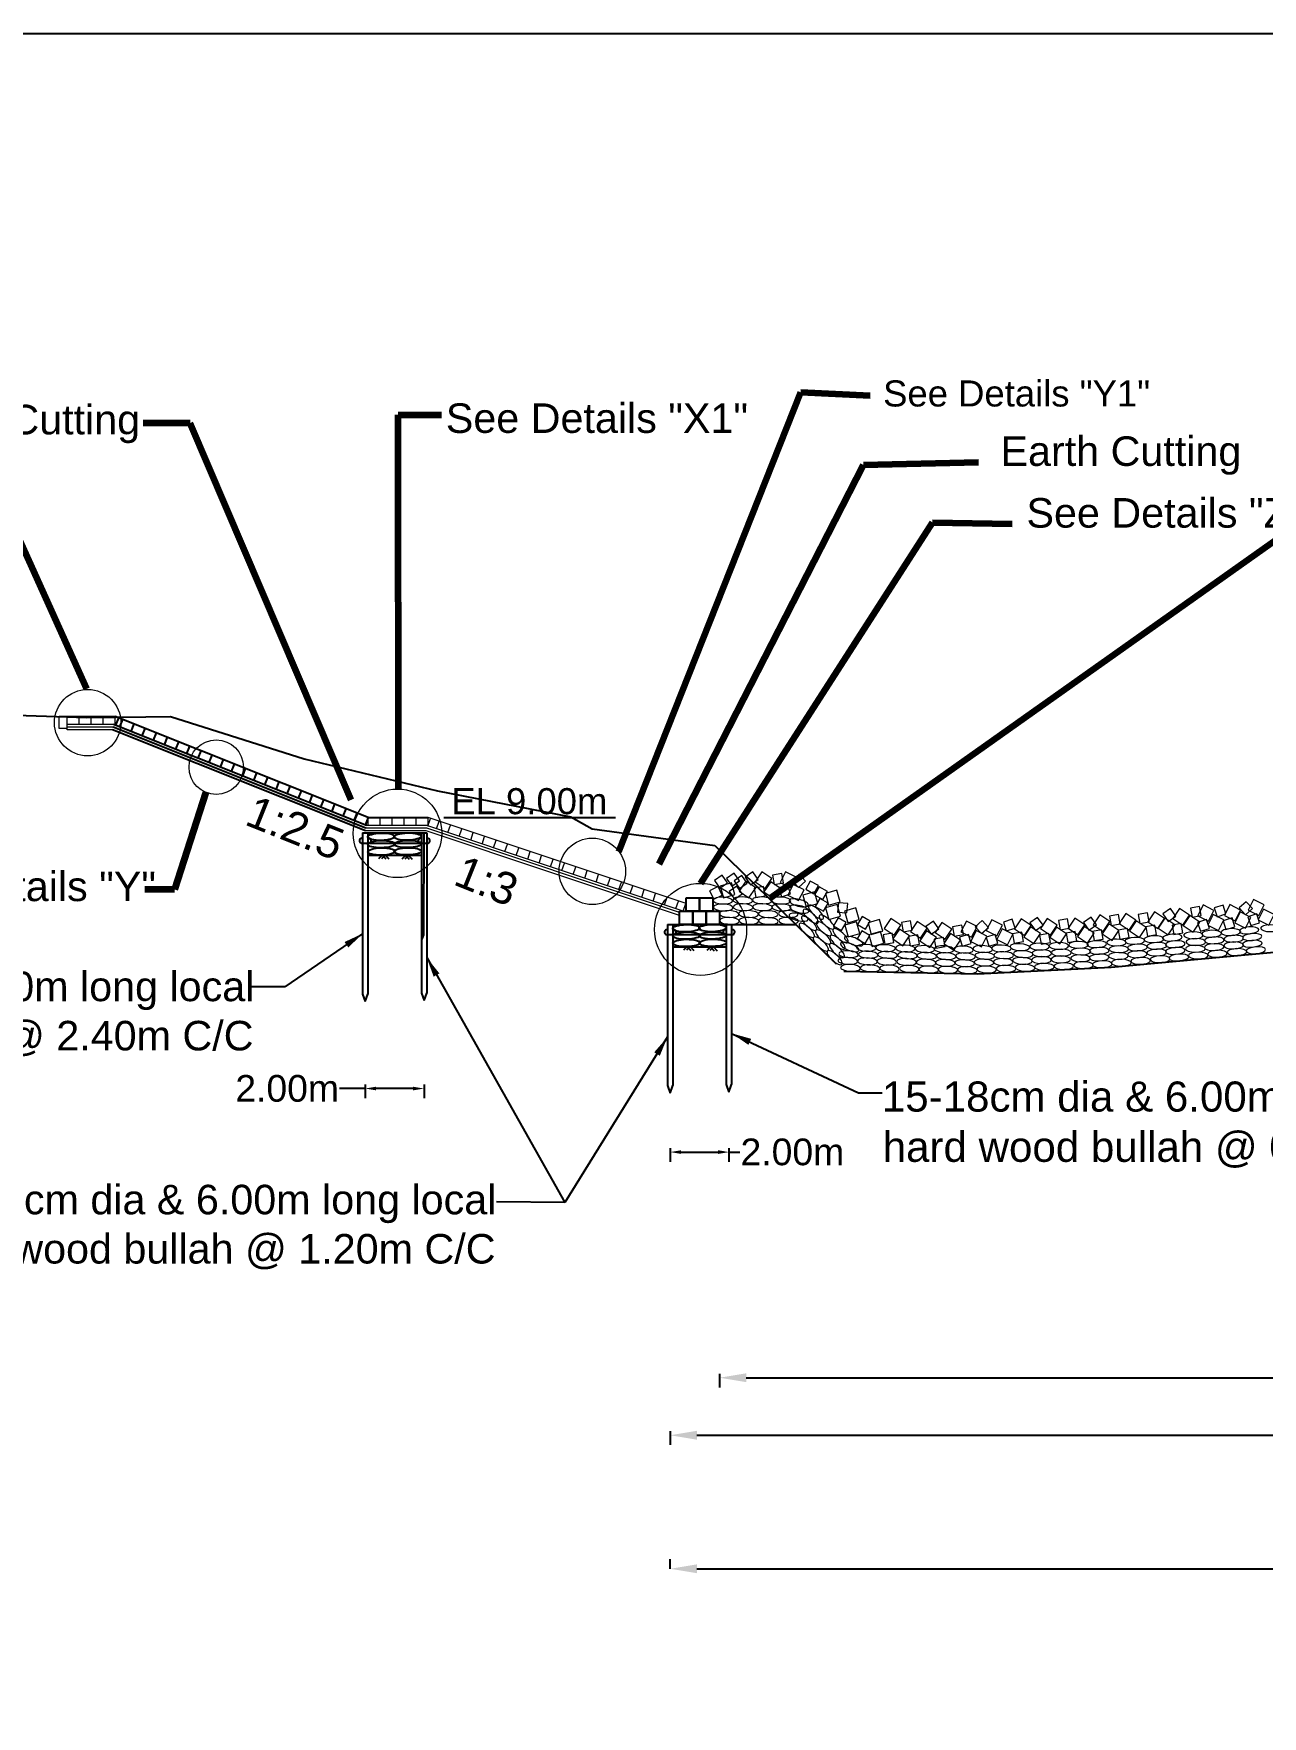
# Model space of a CAD drawing. Header units: inches. Extents: x -8940 to 26362, y -28010 to 990.
# Drawn here: x 4285.5 to 4331.5, y -16169.8 to -16106.7 of the extents above; entities that cross this region are included whole.
import ezdxf

# ---------------------------------------------------------------- set-up
doc = ezdxf.new("R2010")
doc.units = ezdxf.units.IN
doc.header["$MEASUREMENT"] = 0
doc.header["$PDMODE"] = 3
doc.linetypes.add('HIDDEN', pattern=[9.525, 6.35, -3.175])
doc.layers.add('GL', color=3, linetype='HIDDEN')
doc.layers.add('LINE', color=7, linetype='Continuous')
doc.layers.add('Layer1', color=7, linetype='Continuous', lineweight=13)
doc.styles.add('dim', font='isocp.shx')
doc.styles.get("Standard").update_dxf_attribs({"font": 'arial.ttf'})
doc.dimstyles.get("Standard").update_dxf_attribs({"dimtxt": 0.18, "dimasz": 0.18, "dimexe": 0.18, "dimexo": 0.0625, "dimgap": 0.09, "dimtad": 0, "dimtih": 1, "dimtoh": 1, "dimdec": 4, "dimzin": 0, "dimdsep": 46, "dimtxsty": 'Standard', "dimcen": 0.09, "dimadec": 0, "dimazin": 0, "dimtfac": 1, "dimtdec": 4, "dimtofl": 0, "dimtmove": 0, "dimatfit": 3, "dimfxl": 1, "dimtolj": 1, "dimtzin": 0, "dimarcsym": 0})
doc.dimstyles.new('STANDARD$0', dxfattribs={"dimscale": 0, "dimtxt": 8, "dimasz": 8, "dimexe": 4, "dimexo": 0, "dimgap": 2, "dimtad": 1, "dimdec": 0, "dimzin": 0, "dimdsep": 46, "dimtxsty": 'dim', "dimblk": 'DOTSMALL', "dimcen": 1, "dimclrd": 6, "dimclre": 6, "dimclrt": 256, "dimadec": 0, "dimazin": 0, "dimtfac": 1, "dimtdec": 0, "dimtix": 1, "dimtofl": 0, "dimtmove": 1, "dimatfit": 3, "dimldrblk": 'DOTSMALL', "dimfxl": 6, "dimtolj": 1, "dimtzin": 0, "dimarcsym": 0})

# ---------------------------------------------------------------- blocks, each defined once
blk = doc.blocks.new('*D32')
at = {"color": 0, "lineweight": -2, "ltscale": 0.5, "transparency": 16777216}
for p, q in [((4297.911, -16146.242), (4296.954, -16146.242)), ((4297.911, -16146.092), (4297.911, -16146.606)), ((4299.707, -16146.242), (4298.319, -16146.242)), ((4300.114, -16146.092), (4300.114, -16146.606))]:
    blk.add_line(p, q, dxfattribs=at)
at = {"color": 0, "linetype": 'Continuous', "ltscale": 0.5, "transparency": 16777216}
for points in [[(4298.319, -16146.174), (4298.319, -16146.31), (4297.911, -16146.242)], [(4299.707, -16146.174), (4299.707, -16146.31), (4300.114, -16146.242)]]:
    blk.add_solid(points, dxfattribs=at)
at = {"layer": 'Defpoints', "color": 0, "linetype": 'Continuous', "ltscale": 0.5, "transparency": 16777216}
for p in [(4297.911, -16144.501), (4300.114, -16144.53), (4300.114, -16146.242)]:
    blk.add_point(p, dxfattribs=at)
at = {"color": 0, "linetype": 'Continuous', "lineweight": -3, "ltscale": 0.5, "transparency": 16777216, "insert": (4294.988, -16146.242), "char_height": 1, "attachment_point": 5}
blk.add_mtext('\\A1;2.00m', dxfattribs=at)
blk = doc.blocks.new('*D33')
at = {"color": 0, "lineweight": -2, "ltscale": 0.5, "transparency": 16777216}
for p, q in [((4309.332, -16148.472), (4309.332, -16148.986)), ((4309.74, -16148.622), (4311.128, -16148.622)), ((4311.535, -16148.472), (4311.535, -16148.986)), ((4311.535, -16148.622), (4311.943, -16148.622))]:
    blk.add_line(p, q, dxfattribs=at)
at = {"color": 0, "linetype": 'Continuous', "ltscale": 0.5, "transparency": 16777216}
for points in [[(4309.74, -16148.554), (4309.74, -16148.69), (4309.332, -16148.622)], [(4311.128, -16148.554), (4311.128, -16148.69), (4311.535, -16148.622)]]:
    blk.add_solid(points, dxfattribs=at)
at = {"layer": 'Defpoints', "color": 0, "linetype": 'Continuous', "ltscale": 0.5, "transparency": 16777216}
for p in [(4309.332, -16147.927), (4311.535, -16147.955), (4311.535, -16148.622)]:
    blk.add_point(p, dxfattribs=at)
at = {"color": 0, "linetype": 'Continuous', "lineweight": -3, "ltscale": 0.5, "transparency": 16777216, "insert": (4313.909, -16148.622), "char_height": 1, "attachment_point": 5}
blk.add_mtext('\\A1;2.00m', dxfattribs=at)
blk = doc.blocks.new('*D29')
at = {"color": 0, "lineweight": -2, "ltscale": 0.5, "transparency": 16777216}
for p, q in [((4311.184, -16156.923), (4311.184, -16157.437)), ((4374.184, -16156.923), (4374.184, -16157.437)), ((4312.184, -16157.073), (4340.675, -16157.073)), ((4373.184, -16157.073), (4344.694, -16157.073))]:
    blk.add_line(p, q, dxfattribs=at)
at = {"color": 0, "linetype": 'Continuous', "ltscale": 0.5, "transparency": 16777216}
for points in [[(4312.184, -16156.906), (4312.184, -16157.24), (4311.184, -16157.073)], [(4373.184, -16156.906), (4373.184, -16157.24), (4374.184, -16157.073)]]:
    blk.add_solid(points, dxfattribs=at)
at = {"layer": 'Defpoints', "color": 0, "linetype": 'Continuous', "ltscale": 0.5, "transparency": 16777216}
for p in [(4311.184, -16156.474), (4374.184, -16156.474), (4374.184, -16157.073)]:
    blk.add_point(p, dxfattribs=at)
at = {"color": 0, "linetype": 'Continuous', "lineweight": -3, "ltscale": 0.5, "transparency": 16777216, "insert": (4342.684, -16157.073), "char_height": 0.85, "attachment_point": 5}
blk.add_mtext('\\A1;63.00m', dxfattribs=at)
blk = doc.blocks.new('*D30')
at = {"color": 0, "lineweight": -2, "ltscale": 0.5, "transparency": 16777216}
for p, q in [((4309.334, -16164.229), (4309.334, -16163.865)), ((4310.334, -16164.229), (4340.712, -16164.229)), ((4373.184, -16164.229), (4344.732, -16164.229)), ((4374.184, -16164.079), (4374.184, -16164.593))]:
    blk.add_line(p, q, dxfattribs=at)
at = {"color": 0, "linetype": 'Continuous', "ltscale": 0.5, "transparency": 16777216}
for points in [[(4310.334, -16164.062), (4310.334, -16164.395), (4309.334, -16164.229)], [(4373.184, -16164.062), (4373.184, -16164.395), (4374.184, -16164.229)]]:
    blk.add_solid(points, dxfattribs=at)
at = {"layer": 'Defpoints', "color": 0, "linetype": 'Continuous', "ltscale": 0.5, "transparency": 16777216}
for p in [(4374.184, -16163.543), (4309.334, -16164.313), (4374.184, -16164.229)]:
    blk.add_point(p, dxfattribs=at)
at = {"color": 0, "linetype": 'Continuous', "lineweight": -3, "ltscale": 0.5, "transparency": 16777216, "insert": (4342.722, -16164.229), "char_height": 0.85, "attachment_point": 5}
blk.add_mtext('\\A1;64.85m', dxfattribs=at)
blk = doc.blocks.new('*D31')
at = {"color": 0, "lineweight": -2, "ltscale": 0.5, "transparency": 16777216}
for p, q in [((4374.184, -16159.228), (4374.184, -16158.864)), ((4309.334, -16159.078), (4309.334, -16159.592)), ((4310.334, -16159.228), (4340.248, -16159.228)), ((4373.184, -16159.228), (4345.401, -16159.228))]:
    blk.add_line(p, q, dxfattribs=at)
at = {"color": 0, "linetype": 'Continuous', "ltscale": 0.5, "transparency": 16777216}
for points in [[(4310.334, -16159.061), (4310.334, -16159.395), (4309.334, -16159.228)], [(4373.184, -16159.061), (4373.184, -16159.395), (4374.184, -16159.228)]]:
    blk.add_solid(points, dxfattribs=at)
at = {"layer": 'Defpoints', "color": 0, "linetype": 'Continuous', "ltscale": 0.5, "transparency": 16777216}
for p in [(4309.334, -16157.814), (4309.334, -16159.228), (4374.184, -16159.228)]:
    blk.add_point(p, dxfattribs=at)
at = {"color": 0, "linetype": 'Continuous', "lineweight": -3, "ltscale": 0.5, "transparency": 16777216, "insert": (4342.825, -16159.228), "char_height": 0.85, "attachment_point": 5}
blk.add_mtext('\\A1;Zone-A11', dxfattribs=at)

msp = doc.modelspace()

# ---------------------------------------------------------------- linework, layer by layer
at = {"color": 0, "linetype": 'Continuous', "lineweight": -3, "ltscale": 0.5}
for p, q in [((4286.445535, -16132.306704), (4288.545535, -16132.306704)), ((4287.769214, -16132.306704), (4288.545535, -16132.306704)), ((4298.016785, -16136.095204), (4288.545535, -16132.306704)), ((4288.666652, -16132.354573), (4288.555235, -16132.633116)), ((4288.824865, -16132.418437), (4288.713448, -16132.69698)), ((4297.917136, -16136.593861), (4288.445886, -16132.805361)), ((4297.939752, -16136.495204), (4288.468502, -16132.706704)), ((4297.95901, -16136.395204), (4288.48776, -16132.606704)), ((4289.24268, -16132.585562), (4289.131263, -16132.864105)), ((4289.660494, -16132.752688), (4289.549077, -16133.031231)), ((4290.078309, -16132.919814), (4289.966892, -16133.198357)), ((4290.496123, -16133.08694), (4290.384706, -16133.365483)), ((4290.913938, -16133.254066), (4290.802521, -16133.532609)), ((4291.331752, -16133.421191), (4291.220335, -16133.699734)), ((4291.749567, -16133.588317), (4291.63815, -16133.86686)), ((4292.167382, -16133.755443), (4292.055964, -16134.033986)), ((4292.585196, -16133.922569), (4292.473779, -16134.201112)), ((4293.003011, -16134.089695), (4292.891593, -16134.368238)), ((4293.420825, -16134.25682), (4293.309408, -16134.535363)), ((4293.83864, -16134.423946), (4293.727222, -16134.702489)), ((4294.256454, -16134.591072), (4294.145037, -16134.869615)), ((4294.674269, -16134.758198), (4294.562851, -16135.036741)), ((4295.092083, -16134.925324), (4294.980666, -16135.203867)), ((4295.509898, -16135.09245), (4295.39848, -16135.370993)), ((4295.927712, -16135.259575), (4295.816295, -16135.538118)), ((4296.345527, -16135.426701), (4296.234109, -16135.705244)), ((4296.763341, -16135.593827), (4296.651924, -16135.87237)), ((4297.181156, -16135.760953), (4297.069738, -16136.039496)), ((4297.59897, -16135.928079), (4297.487553, -16136.206622)), ((4298.016785, -16136.095204), (4297.905367, -16136.373747)), ((4298.016785, -16136.095204), (4300.266785, -16136.095204)), ((4300.851741, -16136.095204), (4307.281811, -16136.095204)), ((4297.813386, -16136.669453), (4298.013386, -16136.669453)), ((4297.813386, -16136.669453), (4297.813386, -16142.704708)), ((4298.013386, -16136.669453), (4298.013386, -16142.704708)), ((4298.013386, -16136.669453), (4298.34919, -16136.669453)), ((4298.34919, -16136.669453), (4300.213386, -16136.669453)), ((4300.013386, -16136.669453), (4300.013386, -16142.669453)), ((4300.102139, -16136.669453), (4300.098095, -16140.486312)), ((4300.213386, -16136.669453), (4300.213386, -16142.669453)), ((4297.855599, -16137.052093), (4300.277582, -16137.048315)), ((4298.544685, -16137.501445), (4298.421384, -16137.623843)), ((4298.421384, -16137.623843), (4298.544685, -16137.501445)), ((4298.656618, -16137.501445), (4298.533317, -16137.623843)), ((4298.533317, -16137.623843), (4298.656618, -16137.501445)), ((4298.544685, -16137.501445), (4298.683566, -16137.640843)), ((4298.656618, -16137.501445), (4298.795499, -16137.640843)), ((4298.013386, -16137.503989), (4300.013386, -16137.503989)), ((4299.423784, -16137.514842), (4299.300483, -16137.63724)), ((4299.300483, -16137.63724), (4299.423784, -16137.514842)), ((4299.535717, -16137.514842), (4299.412416, -16137.63724)), ((4299.412416, -16137.63724), (4299.535717, -16137.514842)), ((4299.423784, -16137.514842), (4299.562664, -16137.65424)), ((4299.535717, -16137.514842), (4299.674598, -16137.65424)), ((4310.434424, -16139.095204), (4310.434424, -16139.595204)), ((4310.184424, -16139.595204), (4310.184424, -16140.095204)), ((4310.684424, -16139.595204), (4310.684424, -16140.095204)), ((4300.098095, -16140.486312), (4300.013386, -16140.669453)), ((4309.234424, -16140.095204), (4309.434424, -16140.095204)), ((4309.234424, -16140.095204), (4309.234424, -16146.130459)), ((4309.234424, -16140.095204), (4314.034424, -16140.095204)), ((4309.276636, -16140.477845), (4311.69862, -16140.474066)), ((4309.434424, -16140.095204), (4309.434424, -16146.130459)), ((4309.434424, -16140.095204), (4309.770228, -16140.095204)), ((4309.770228, -16140.095204), (4311.634424, -16140.095204)), ((4310.317474, -16140.095204), (4309.817474, -16140.095204)), ((4310.817474, -16140.095204), (4310.317474, -16140.095204)), ((4311.474292, -16140.095204), (4310.817474, -16140.095204)), ((4311.434424, -16140.095204), (4311.434424, -16146.095204)), ((4311.634424, -16140.095204), (4311.634424, -16146.095204)), ((4309.434424, -16140.92974), (4311.434424, -16140.92974)), ((4309.965723, -16140.927196), (4309.842422, -16141.049594)), ((4309.842422, -16141.049594), (4309.965723, -16140.927196)), ((4310.077656, -16140.927196), (4309.954355, -16141.049594)), ((4309.954355, -16141.049594), (4310.077656, -16140.927196)), ((4309.965723, -16140.927196), (4310.104604, -16141.066594)), ((4310.077656, -16140.927196), (4310.216537, -16141.066594)), ((4310.844821, -16140.940593), (4310.72152, -16141.062992)), ((4310.72152, -16141.062992), (4310.844821, -16140.940593)), ((4310.956755, -16140.940593), (4310.833454, -16141.062992)), ((4310.833454, -16141.062992), (4310.956755, -16140.940593)), ((4310.844821, -16140.940593), (4310.983702, -16141.079991)), ((4310.956755, -16140.940593), (4311.095635, -16141.079991)), ((4297.813386, -16142.704708), (4297.913386, -16142.986017)), ((4297.913386, -16142.986017), (4298.013386, -16142.704708)), ((4300.013386, -16142.669453), (4300.113386, -16142.950763)), ((4300.113386, -16142.950763), (4300.213386, -16142.669453)), ((4309.234424, -16146.130459), (4309.334424, -16146.411769)), ((4309.334424, -16146.411769), (4309.434424, -16146.130459)), ((4311.434424, -16146.095204), (4311.534424, -16146.376514)), ((4311.534424, -16146.376514), (4311.634424, -16146.095204))]:
    msp.add_line(p, q, dxfattribs=at)
at = {"color": 0, "linetype": 'Continuous', "lineweight": 20, "ltscale": 0.5}
for p, q in [((4300.262244, -16136.409373), (4300.356948, -16136.125259)), ((4309.934424, -16139.317751), (4300.266785, -16136.095204)), ((4300.58139, -16136.515755), (4300.676095, -16136.231641)), ((4309.684424, -16139.757934), (4300.192206, -16136.593861)), ((4309.684424, -16139.650231), (4300.219345, -16136.495204)), ((4309.819738, -16139.595204), (4300.219738, -16136.395204)), ((4301.008298, -16136.658058), (4301.103003, -16136.373944)), ((4301.435205, -16136.80036), (4301.52991, -16136.516246)), ((4301.862113, -16136.942662), (4301.956818, -16136.658549)), ((4302.28902, -16137.084965), (4302.383725, -16136.800851)), ((4302.715928, -16137.227267), (4302.810632, -16136.943154)), ((4303.142835, -16137.36957), (4303.23754, -16137.085456)), ((4303.569743, -16137.511872), (4303.664447, -16137.227759)), ((4303.99665, -16137.654175), (4304.091355, -16137.370061)), ((4304.423558, -16137.796477), (4304.518262, -16137.512364)), ((4304.850465, -16137.93878), (4304.94517, -16137.654666)), ((4305.277373, -16138.081082), (4305.372077, -16137.796969)), ((4305.70428, -16138.223385), (4305.798985, -16137.939271)), ((4306.131188, -16138.365687), (4306.225892, -16138.081574)), ((4306.558095, -16138.50799), (4306.6528, -16138.223876)), ((4306.985003, -16138.650292), (4307.079707, -16138.366179)), ((4307.41191, -16138.792595), (4307.506615, -16138.508481)), ((4307.838818, -16138.934897), (4307.933522, -16138.650784)), ((4308.265725, -16139.0772), (4308.36043, -16138.793086)), ((4308.692633, -16139.219502), (4308.787337, -16138.935389)), ((4309.11954, -16139.361805), (4309.214245, -16139.077691)), ((4309.546448, -16139.504107), (4309.641152, -16139.219994)), ((4309.820425, -16139.595433), (4309.91513, -16139.311319))]:
    msp.add_line(p, q, dxfattribs=at)
at = {"color": 0, "linetype": 'Continuous', "lineweight": -3, "ltscale": 0.5}
for points in [[(4309.934424, -16139.095204), (4310.434424, -16139.095204), (4310.434424, -16139.595204), (4309.934424, -16139.595204)], [(4310.434424, -16139.095204), (4310.934424, -16139.095204), (4310.934424, -16139.595204), (4310.434424, -16139.595204)], [(4309.684424, -16139.595204), (4310.184424, -16139.595204), (4310.184424, -16140.095204), (4309.684424, -16140.095204)], [(4310.184424, -16139.595204), (4310.684424, -16139.595204), (4310.684424, -16140.095204), (4310.184424, -16140.095204)], [(4310.684424, -16139.595204), (4311.184424, -16139.595204), (4311.184424, -16140.095204), (4310.684424, -16140.095204)]]:
    msp.add_lwpolyline(points, close=True, dxfattribs=at)
at = {"color": 7, "lineweight": 20, "ltscale": 0.18}
for centre, radius in [((4287.517175, -16132.537227), 1.244459), ((4287.517313, -16132.537227), 1.244459), ((4299.121117, -16136.684485), 1.657485), ((4306.417325, -16138.107635), 1.244459)]:
    msp.add_circle(centre, radius, dxfattribs=at)
at = {"color": 7, "lineweight": 13, "ltscale": 0.18}
msp.add_circle((4310.47032, -16140.284374), 1.7265, dxfattribs=at)
at = {"color": 0, "linetype": 'Continuous', "lineweight": -3, "ltscale": 0.5}
for centre, start, end in [((4297.789063, -16136.959154), 74.82841692, 283.69207692), ((4298.039621, -16136.959154), 253.60409939, 105.17158308), ((4299.989063, -16136.959154), 74.82841692, 283.69207692), ((4300.237709, -16136.959154), 253.60409939, 105.17158308), ((4309.2101, -16140.384905), 74.82841692, 283.69207692), ((4309.460658, -16140.384905), 253.60409939, 105.17158308), ((4311.4101, -16140.384905), 74.82841692, 283.69207692), ((4311.658747, -16140.384905), 253.60409939, 105.17158308)]:
    msp.add_arc(centre, 0.09294, start, end, dxfattribs=at)
for centre in [(4298.511928, -16136.812088), (4299.498076, -16136.806741), (4298.519363, -16137.088789), (4298.520157, -16137.364105), (4299.50551, -16137.083442), (4299.506304, -16137.358758), (4309.932966, -16140.237839), (4309.940401, -16140.51454), (4309.941195, -16140.789856), (4310.919114, -16140.232492), (4310.926548, -16140.509193), (4310.927342, -16140.784509)]:
    msp.add_ellipse(centre, major_axis=(0.506914, 0.0108), ratio=0.268841611)
at = {"layer": 'GL'}
msp.add_lwpolyline([(4283.696414, -16132.226504), (4287.467614, -16132.349804), (4289.696514, -16132.325204), (4290.619214, -16132.306704), (4295.618814, -16133.892404), (4300.617514, -16135.093704), (4305.617114, -16136.065204), (4306.409114, -16136.517904), (4311.009714, -16137.138204), (4315.829814, -16141.850404), (4320.836614, -16141.940404), (4325.842614, -16141.699304), (4330.849414, -16141.238304), (4335.380414, -16140.821104)], dxfattribs=at)
at = {"layer": 'Layer1', "color": 7, "lineweight": 20}
for p, q in [((4286.445535, -16132.763129), (4286.445535, -16132.306704)), ((4286.745535, -16132.612217), (4286.745535, -16132.306704)), ((4286.745535, -16132.763129), (4286.745535, -16132.306704)), ((4286.745535, -16132.805361), (4286.745535, -16132.306704)), ((4287.195535, -16132.610529), (4287.195535, -16132.306704)), ((4287.645535, -16132.608392), (4287.645535, -16132.306704)), ((4287.645535, -16132.606704), (4287.645535, -16132.306704)), ((4287.645535, -16132.606704), (4287.645535, -16132.306704)), ((4288.095535, -16132.606704), (4288.095535, -16132.306704)), ((4288.545535, -16132.606704), (4288.545535, -16132.306704)), ((4286.745535, -16132.763129), (4286.445535, -16132.763129)), ((4288.545535, -16132.606704), (4286.745535, -16132.606704)), ((4288.468502, -16132.706704), (4286.745535, -16132.706704)), ((4288.468502, -16132.706704), (4286.745535, -16132.706704)), ((4288.445886, -16132.805361), (4286.745535, -16132.805361)), ((4288.545535, -16132.606704), (4287.195535, -16132.606704)), ((4298.016785, -16136.399029), (4298.016785, -16136.095204)), ((4298.466785, -16136.395204), (4298.466785, -16136.095204)), ((4298.916785, -16136.399029), (4298.916785, -16136.095204)), ((4299.366785, -16136.396892), (4299.366785, -16136.095204)), ((4299.366785, -16136.395204), (4299.366785, -16136.095204)), ((4299.366785, -16136.395204), (4299.366785, -16136.095204)), ((4299.816785, -16136.395204), (4299.816785, -16136.095204)), ((4300.266785, -16136.395204), (4300.266785, -16136.095204)), ((4300.192206, -16136.593861), (4297.917136, -16136.593861)), ((4300.162868, -16136.495204), (4297.939752, -16136.495204)), ((4300.219345, -16136.495204), (4297.939752, -16136.495204)), ((4300.266785, -16136.395204), (4297.95901, -16136.395204)), ((4300.266785, -16136.395204), (4298.916785, -16136.395204))]:
    msp.add_line(p, q, dxfattribs=at)
at = {"layer": 'LINE', "color": 7, "lineweight": -2, "ltscale": 0.5}
msp.add_lwpolyline([(4257.146574, -16232.469185), (4257.146574, -16106.733125), (4434.955144, -16106.733125), (4434.955144, -16232.469185), (4257.146574, -16232.469185)], close=True, dxfattribs=at)
at = {"layer": 'LINE', "color": 0, "linetype": 'ByBlock', "lineweight": 18, "ltscale": 0.5}
for points in [[(4312.627884, -16138.412595), (4312.427242, -16138.125815), (4312.140462, -16138.326457), (4312.341105, -16138.613237), (4312.627884, -16138.412595)], [(4312.76477, -16138.122599), (4312.514084, -16138.496305), (4312.887791, -16138.746992), (4313.138477, -16138.373285), (4312.76477, -16138.122599)], [(4313.655106, -16138.12093), (4313.450075, -16138.521507), (4313.850652, -16138.726539), (4314.055684, -16138.325962), (4313.655106, -16138.12093)], [(4311.277898, -16138.994262), (4311.124476, -16138.679681), (4310.809894, -16138.833103), (4310.963317, -16139.147685), (4311.277898, -16138.994262)], [(4311.48387, -16138.542133), (4311.283228, -16138.255353), (4310.996448, -16138.455996), (4311.19709, -16138.742776), (4311.48387, -16138.542133)], [(4311.634222, -16138.53889), (4311.201393, -16138.662012), (4311.324514, -16139.094841), (4311.757343, -16138.97172), (4311.634222, -16138.53889)], [(4311.927852, -16138.467639), (4311.72721, -16138.180859), (4311.44043, -16138.381502), (4311.641073, -16138.668281), (4311.927852, -16138.467639)], [(4312.034214, -16138.945759), (4311.833572, -16138.65898), (4311.546792, -16138.859622), (4311.747434, -16139.146402), (4312.034214, -16138.945759)], [(4312.219524, -16138.548606), (4312.018882, -16138.261827), (4311.732102, -16138.462469), (4311.932744, -16138.749249), (4312.219524, -16138.548606)], [(4312.161113, -16138.479285), (4311.910427, -16138.852991), (4312.284133, -16139.103677), (4312.53482, -16138.729971), (4312.161113, -16138.479285)], [(4312.885674, -16139.025659), (4312.823615, -16138.681205), (4312.479161, -16138.743264), (4312.54122, -16139.087718), (4312.885674, -16139.025659)], [(4313.096134, -16138.497742), (4312.845448, -16138.871448), (4313.219155, -16139.122134), (4313.469841, -16138.748428), (4313.096134, -16138.497742)], [(4313.573138, -16138.537643), (4313.511079, -16138.193189), (4313.166625, -16138.255248), (4313.228684, -16138.599702), (4313.573138, -16138.537643)], [(4313.838, -16138.954086), (4313.735891, -16138.619312), (4313.401116, -16138.721421), (4313.503225, -16139.056195), (4313.838, -16138.954086)], [(4313.944089, -16138.598891), (4313.739057, -16138.999468), (4314.139634, -16139.2045), (4314.344666, -16138.803922), (4313.944089, -16138.598891)], [(4314.399788, -16138.477808), (4314.166834, -16138.216595), (4313.905621, -16138.449549), (4314.138575, -16138.710762), (4314.399788, -16138.477808)], [(4314.717858, -16138.945801), (4314.884399, -16138.637963), (4314.576561, -16138.471423), (4314.41002, -16138.779261), (4314.717858, -16138.945801)], [(4315.044714, -16139.160421), (4315.219999, -16138.857477), (4314.917055, -16138.682192), (4314.74177, -16138.985136), (4315.044714, -16139.160421)], [(4314.73884, -16138.875992), (4314.30601, -16138.999113), (4314.429132, -16139.431942), (4314.861961, -16139.308821), (4314.73884, -16138.875992)], [(4315.069175, -16139.60084), (4315.24446, -16139.297895), (4314.941516, -16139.12261), (4314.766231, -16139.425554), (4315.069175, -16139.60084)], [(4315.577608, -16138.813509), (4315.144779, -16138.936631), (4315.2679, -16139.36946), (4315.700729, -16139.246339), (4315.577608, -16138.813509)], [(4315.584209, -16139.35236), (4315.151379, -16139.475481), (4315.274501, -16139.90831), (4315.70733, -16139.785189), (4315.584209, -16139.35236)], [(4315.951465, -16139.662561), (4315.983728, -16139.314051), (4315.635218, -16139.281788), (4315.602955, -16139.630298), (4315.951465, -16139.662561)], [(4329.294171, -16139.367768), (4329.091293, -16139.769439), (4329.492965, -16139.972318), (4329.695843, -16139.570646), (4329.294171, -16139.367768)], [(4330.146754, -16139.702276), (4330.04285, -16139.368055), (4329.708629, -16139.471959), (4329.812533, -16139.80618), (4330.146754, -16139.702276)], [(4330.294476, -16139.35538), (4330.091598, -16139.757052), (4330.493269, -16139.95993), (4330.696148, -16139.558259), (4330.294476, -16139.35538)], [(4331.137314, -16139.50448), (4330.902961, -16139.24452), (4330.643002, -16139.478873), (4330.877354, -16139.738832), (4331.137314, -16139.50448)], [(4331.177322, -16139.156155), (4330.974444, -16139.557827), (4331.376115, -16139.760706), (4331.578994, -16139.359034), (4331.177322, -16139.156155)], [(4315.750623, -16140.321836), (4315.925908, -16140.018892), (4315.622964, -16139.843607), (4315.447679, -16140.146551), (4315.750623, -16140.321836)], [(4316.29107, -16139.475116), (4315.858241, -16139.598237), (4315.981362, -16140.031067), (4316.414191, -16139.907945), (4316.29107, -16139.475116)], [(4316.312034, -16140.00043), (4315.879204, -16140.123551), (4316.002326, -16140.55638), (4316.435155, -16140.433259), (4316.312034, -16140.00043)], [(4316.645488, -16140.279067), (4316.820773, -16139.976123), (4316.517829, -16139.800838), (4316.342544, -16140.103782), (4316.645488, -16140.279067)], [(4317.175436, -16139.916505), (4316.742607, -16140.039627), (4316.865728, -16140.472456), (4317.298557, -16140.349335), (4317.175436, -16139.916505)], [(4317.591929, -16139.870278), (4317.341243, -16140.243984), (4317.71495, -16140.49467), (4317.965636, -16140.120964), (4317.591929, -16139.870278)], [(4318.396961, -16140.30699), (4318.334902, -16139.962535), (4317.990448, -16140.024595), (4318.052507, -16140.369049), (4318.396961, -16140.30699)], [(4318.586179, -16139.980868), (4318.335493, -16140.354574), (4318.7092, -16140.60526), (4318.959886, -16140.231554), (4318.586179, -16139.980868)], [(4319.397357, -16140.264327), (4319.196715, -16139.977547), (4318.909935, -16140.178189), (4319.110577, -16140.464969), (4319.397357, -16140.264327)], [(4319.50848, -16140.023204), (4319.257794, -16140.396911), (4319.6315, -16140.647597), (4319.882186, -16140.27389), (4319.50848, -16140.023204)], [(4320.424579, -16139.972662), (4320.219547, -16140.37324), (4320.620125, -16140.578271), (4320.825156, -16140.177694), (4320.424579, -16139.972662)], [(4321.250975, -16140.207726), (4321.018021, -16139.946513), (4320.756808, -16140.179467), (4320.989762, -16140.44068), (4321.250975, -16140.207726)], [(4321.374863, -16139.921999), (4321.169831, -16140.322576), (4321.570408, -16140.527608), (4321.77544, -16140.127031), (4321.374863, -16139.921999)], [(4322.247995, -16140.239254), (4322.145886, -16139.90448), (4321.811112, -16140.006589), (4321.91322, -16140.341363), (4322.247995, -16140.239254)], [(4322.480928, -16139.884748), (4322.230242, -16140.258454), (4322.603949, -16140.50914), (4322.854635, -16140.135434), (4322.480928, -16139.884748)], [(4323.295191, -16140.119092), (4323.094548, -16139.832312), (4322.807769, -16140.032955), (4323.008411, -16140.319734), (4323.295191, -16140.119092)], [(4323.451798, -16139.871632), (4323.201112, -16140.245339), (4323.574818, -16140.496025), (4323.825504, -16140.122318), (4323.451798, -16139.871632)], [(4324.280749, -16140.235813), (4324.21869, -16139.891359), (4323.874236, -16139.953418), (4323.936295, -16140.297872), (4324.280749, -16140.235813)], [(4324.482684, -16139.858887), (4324.231998, -16140.232593), (4324.605704, -16140.483279), (4324.85639, -16140.109573), (4324.482684, -16139.858887)], [(4325.302739, -16140.107777), (4325.102097, -16139.820997), (4324.815317, -16140.021639), (4325.015959, -16140.308419), (4325.302739, -16140.107777)], [(4325.428875, -16139.738564), (4325.178189, -16140.112271), (4325.551895, -16140.362957), (4325.802581, -16139.98925), (4325.428875, -16139.738564)], [(4326.188701, -16140.072988), (4326.126641, -16139.728534), (4325.782187, -16139.790593), (4325.844246, -16140.135047), (4326.188701, -16140.072988)], [(4326.394943, -16139.686082), (4326.144256, -16140.059789), (4326.517963, -16140.310475), (4326.768649, -16139.936769), (4326.394943, -16139.686082)], [(4326.788055, -16139.961006), (4326.537369, -16140.334712), (4326.911076, -16140.585398), (4327.161762, -16140.211692), (4326.788055, -16139.961006)], [(4327.265059, -16140.000907), (4327.203, -16139.656453), (4326.858546, -16139.718512), (4326.920605, -16140.062966), (4327.265059, -16140.000907)], [(4327.466994, -16139.623981), (4327.216308, -16139.997687), (4327.590014, -16140.248373), (4327.8407, -16139.874667), (4327.466994, -16139.623981)], [(4327.855959, -16139.86552), (4327.605273, -16140.239226), (4327.97898, -16140.489912), (4328.229666, -16140.116206), (4327.855959, -16139.86552)], [(4328.26782, -16139.78786), (4328.067178, -16139.50108), (4327.780398, -16139.701722), (4327.98104, -16139.988502), (4328.26782, -16139.78786)], [(4328.413185, -16139.503658), (4328.162499, -16139.877365), (4328.536205, -16140.128051), (4328.786891, -16139.754344), (4328.413185, -16139.503658)], [(4328.797602, -16139.76328), (4328.546916, -16140.136987), (4328.920622, -16140.387673), (4329.171308, -16140.013966), (4328.797602, -16139.76328)], [(4329.222403, -16139.764041), (4329.160344, -16139.419587), (4328.815889, -16139.481646), (4328.877949, -16139.8261), (4329.222403, -16139.764041)], [(4329.525098, -16140.249135), (4329.421193, -16139.914914), (4329.086972, -16140.018818), (4329.190876, -16140.353039), (4329.525098, -16140.249135)], [(4329.668462, -16139.721276), (4329.465583, -16140.122947), (4329.867255, -16140.325826), (4330.070133, -16139.924154), (4329.668462, -16139.721276)], [(4330.481838, -16140.187542), (4330.377934, -16139.853321), (4330.043713, -16139.957225), (4330.147617, -16140.291446), (4330.481838, -16140.187542)], [(4330.682271, -16139.628006), (4330.479392, -16140.029678), (4330.881064, -16140.232557), (4331.083942, -16139.830885), (4330.682271, -16139.628006)], [(4331.408248, -16140.037523), (4331.304344, -16139.703301), (4330.970123, -16139.807205), (4331.074027, -16140.141427), (4331.408248, -16140.037523)], [(4331.551257, -16139.521582), (4331.348379, -16139.923253), (4331.75005, -16140.126132), (4331.952929, -16139.72446), (4331.551257, -16139.521582)], [(4316.632487, -16140.808613), (4316.807772, -16140.505669), (4316.504828, -16140.330384), (4316.329543, -16140.633328), (4316.632487, -16140.808613)], [(4317.209301, -16140.360503), (4316.776472, -16140.483624), (4316.899594, -16140.916453), (4317.332423, -16140.793332), (4317.209301, -16140.360503)], [(4317.712833, -16140.773338), (4317.650774, -16140.428884), (4317.30632, -16140.490943), (4317.368379, -16140.835397), (4317.712833, -16140.773338)], [(4317.919957, -16140.267088), (4317.669271, -16140.640795), (4318.042978, -16140.891481), (4318.293664, -16140.517774), (4317.919957, -16140.267088)], [(4318.669894, -16140.829744), (4318.607835, -16140.485289), (4318.26338, -16140.547349), (4318.32544, -16140.891803), (4318.669894, -16140.829744)], [(4318.930586, -16140.331017), (4318.6799, -16140.704724), (4319.053606, -16140.95541), (4319.304292, -16140.581703), (4318.930586, -16140.331017)], [(4319.629384, -16140.926265), (4319.567325, -16140.58181), (4319.222871, -16140.64387), (4319.28493, -16140.988324), (4319.629384, -16140.926265)], [(4319.834691, -16140.431799), (4319.584005, -16140.805506), (4319.957711, -16141.056192), (4320.208397, -16140.682485), (4319.834691, -16140.431799)], [(4320.311695, -16140.471701), (4320.249636, -16140.127246), (4319.905181, -16140.189306), (4319.967241, -16140.53376), (4320.311695, -16140.471701)], [(4320.607472, -16140.805818), (4320.505363, -16140.471044), (4320.170589, -16140.573153), (4320.272698, -16140.907927), (4320.607472, -16140.805818)], [(4320.795276, -16140.328808), (4320.590244, -16140.729386), (4320.990821, -16140.934417), (4321.195853, -16140.53384), (4320.795276, -16140.328808)], [(4321.601055, -16140.804593), (4321.498946, -16140.469819), (4321.164172, -16140.571928), (4321.266281, -16140.906702), (4321.601055, -16140.804593)], [(4321.769607, -16140.255686), (4321.564576, -16140.656263), (4321.965153, -16140.861295), (4322.170184, -16140.460718), (4321.769607, -16140.255686)], [(4322.564643, -16140.733623), (4322.502583, -16140.389169), (4322.158129, -16140.451228), (4322.220188, -16140.795682), (4322.564643, -16140.733623)], [(4322.828419, -16140.185782), (4322.577733, -16140.559489), (4322.95144, -16140.810175), (4323.202126, -16140.436468), (4322.828419, -16140.185782)], [(4323.572702, -16140.774692), (4323.510643, -16140.430238), (4323.166189, -16140.492297), (4323.228248, -16140.836752), (4323.572702, -16140.774692)], [(4323.803745, -16140.195912), (4323.553059, -16140.569618), (4323.926766, -16140.820304), (4324.177452, -16140.446598), (4323.803745, -16140.195912)], [(4324.566398, -16140.707762), (4324.504339, -16140.363308), (4324.159885, -16140.425367), (4324.221944, -16140.769821), (4324.566398, -16140.707762)], [(4324.835968, -16140.174467), (4324.585282, -16140.548173), (4324.958988, -16140.798859), (4325.209674, -16140.425153), (4324.835968, -16140.174467)], [(4325.549779, -16140.641624), (4325.48772, -16140.29717), (4325.143265, -16140.359229), (4325.205325, -16140.703684), (4325.549779, -16140.641624)], [(4325.763899, -16140.072227), (4325.513213, -16140.445934), (4325.88692, -16140.69662), (4326.137606, -16140.322913), (4325.763899, -16140.072227)], [(4326.515847, -16140.589143), (4326.453787, -16140.244689), (4326.109333, -16140.306748), (4326.171392, -16140.651202), (4326.515847, -16140.589143)], [(4327.550708, -16140.472857), (4327.488649, -16140.128402), (4327.144195, -16140.190462), (4327.206254, -16140.534916), (4327.550708, -16140.472857)], [(4328.534089, -16140.406719), (4328.47203, -16140.062265), (4328.127576, -16140.124324), (4328.189635, -16140.468778), (4328.534089, -16140.406719)]]:
    msp.add_lwpolyline(points, dxfattribs=at)
at = {"layer": 'LINE', "color": 0, "linetype": 'ByBlock', "lineweight": 20, "ltscale": 0.5}
msp.add_circle((4292.330522, -16134.206194), 1.018167, dxfattribs=at)
at = {"layer": 'LINE', "color": 7, "lineweight": 9, "ltscale": 0.5, "extrusion": (0, 0, -1)}
for centre, major_axis in [((4311.30609, -16139.201421), (0.36767, -0.014777)), ((4311.317513, -16139.45987), (0.36767, -0.014777)), ((4312.050193, -16139.193801), (0.36767, -0.014777)), ((4312.061617, -16139.45225), (0.36767, -0.014777)), ((4312.782824, -16139.193801), (0.36767, -0.014777)), ((4312.794248, -16139.45225), (0.36767, -0.014777)), ((4313.488765, -16139.201421), (0.36767, -0.014777)), ((4313.500188, -16139.45987), (0.36767, -0.014777)), ((4314.147795, -16139.28436), (0.357163, -0.088511)), ((4314.169017, -16139.519335), (0.357163, -0.088511)), ((4314.792179, -16139.635701), (0.270996, -0.248919)), ((4311.542697, -16139.704773), (0.36767, -0.014777)), ((4311.55412, -16139.963222), (0.36767, -0.014777)), ((4312.271515, -16139.704773), (0.36767, -0.014777)), ((4312.282938, -16139.963222), (0.36767, -0.014777)), ((4313.000333, -16139.708591), (0.36767, -0.014777)), ((4313.011756, -16139.96704), (0.36767, -0.014777)), ((4313.755875, -16139.704773), (0.36767, -0.014777)), ((4313.767299, -16139.963222), (0.36767, -0.014777)), ((4314.14302, -16139.826778), (0.357163, -0.088511)), ((4314.450322, -16140.316485), (0.270996, -0.248919)), ((4314.538614, -16140.052565), (0.270996, -0.248919)), ((4314.592165, -16139.794243), (0.270996, -0.248919)), ((4315.089093, -16140.253774), (0.270996, -0.248919)), ((4315.192696, -16140.007417), (0.270996, -0.248919)), ((4314.973537, -16140.828576), (0.270996, -0.248919)), ((4315.061829, -16140.564656), (0.270996, -0.248919)), ((4315.605871, -16140.76358), (0.270996, -0.248919)), ((4315.709474, -16140.517223), (0.270996, -0.248919)), ((4316.208111, -16140.722322), (0.342946, -0.13337)), ((4326.047046, -16140.77085), (0.36796, -0.002199)), ((4326.730284, -16140.712483), (0.367622, 0.015923)), ((4327.450402, -16140.649856), (0.367622, 0.015923)), ((4328.137064, -16140.587607), (0.366829, 0.028918)), ((4328.927476, -16140.501965), (0.36796, -0.002199)), ((4329.016325, -16140.754019), (0.36796, -0.002199)), ((4329.610714, -16140.443598), (0.367622, 0.015923)), ((4329.711866, -16140.690971), (0.367622, 0.015923)), ((4330.330832, -16140.380971), (0.367622, 0.015923)), ((4330.441644, -16140.628071), (0.367622, 0.015923)), ((4331.017494, -16140.318722), (0.366829, 0.028918)), ((4331.128307, -16140.565822), (0.366829, 0.028918)), ((4331.812602, -16140.238467), (0.36796, -0.002199)), ((4315.490315, -16141.338382), (0.270996, -0.248919)), ((4315.578607, -16141.074461), (0.270996, -0.248919)), ((4316.012525, -16141.210885), (0.367445, -0.019599)), ((4316.060004, -16140.942047), (0.342946, -0.13337)), ((4316.670545, -16140.971), (0.367445, -0.019599)), ((4316.747373, -16141.226974), (0.367445, -0.019599)), ((4317.398828, -16140.981761), (0.367445, -0.019599)), ((4317.475656, -16141.237736), (0.367445, -0.019599)), ((4318.140066, -16140.99475), (0.367445, -0.019599)), ((4318.216895, -16141.250724), (0.367445, -0.019599)), ((4318.868349, -16141.017386), (0.367445, -0.019599)), ((4318.945177, -16141.273361), (0.367445, -0.019599)), ((4319.58981, -16141.026421), (0.367445, -0.019599)), ((4319.666638, -16141.282396), (0.367445, -0.019599)), ((4320.318093, -16141.037183), (0.367445, -0.019599)), ((4320.394921, -16141.293157), (0.367445, -0.019599)), ((4321.039519, -16141.014546), (0.367445, -0.019599)), ((4321.116348, -16141.270521), (0.367445, -0.019599)), ((4321.736548, -16140.994923), (0.367908, -0.006588)), ((4321.822384, -16141.248019), (0.367908, -0.006588)), ((4322.430585, -16140.944445), (0.367445, -0.019599)), ((4322.554558, -16141.206154), (0.367445, -0.019599)), ((4323.163463, -16140.924169), (0.36796, -0.002199)), ((4323.252311, -16141.176223), (0.36796, -0.002199)), ((4323.89144, -16140.900476), (0.36796, -0.002199)), ((4323.962309, -16141.405183), (0.36796, -0.002199)), ((4323.980288, -16141.15253), (0.36796, -0.002199)), ((4324.626276, -16140.859016), (0.36796, -0.002199)), ((4324.697145, -16141.363723), (0.36796, -0.002199)), ((4324.715124, -16141.11107), (0.36796, -0.002199)), ((4325.30631, -16140.833957), (0.367808, 0.010819)), ((4325.394989, -16141.335841), (0.367808, 0.010819)), ((4325.404019, -16141.082711), (0.367808, 0.010819)), ((4326.117915, -16141.275557), (0.36796, -0.002199)), ((4326.135895, -16141.022904), (0.36796, -0.002199)), ((4326.82592, -16141.213088), (0.367622, 0.015923)), ((4326.831436, -16140.959856), (0.367622, 0.015923)), ((4327.555698, -16141.150188), (0.367622, 0.015923)), ((4327.561214, -16140.896956), (0.367622, 0.015923)), ((4327.680098, -16141.399134), (0.367622, 0.015923)), ((4328.247877, -16140.834707), (0.366829, 0.028918)), ((4328.251323, -16141.087975), (0.366829, 0.028918)), ((4328.384451, -16141.332365), (0.366829, 0.028918)), ((4328.998345, -16141.006672), (0.36796, -0.002199)), ((4329.110335, -16141.261442), (0.36796, -0.002199)), ((4329.70635, -16140.944203), (0.367622, 0.015923)), ((4329.83075, -16141.193149), (0.367622, 0.015923)), ((4330.436128, -16140.881303), (0.367622, 0.015923)), ((4330.560528, -16141.130249), (0.367622, 0.015923)), ((4331.131752, -16140.81909), (0.366829, 0.028918)), ((4331.264881, -16141.06348), (0.366829, 0.028918)), ((4315.982617, -16141.462405), (0.367445, -0.019599)), ((4316.082432, -16141.722187), (0.367445, -0.019599)), ((4316.717465, -16141.478494), (0.367445, -0.019599)), ((4316.817281, -16141.738275), (0.367445, -0.019599)), ((4317.445748, -16141.489255), (0.367445, -0.019599)), ((4317.545563, -16141.749037), (0.367445, -0.019599)), ((4318.186986, -16141.502244), (0.367445, -0.019599)), ((4318.286802, -16141.762025), (0.367445, -0.019599)), ((4318.915269, -16141.524881), (0.367445, -0.019599)), ((4319.015085, -16141.784662), (0.367445, -0.019599)), ((4319.63673, -16141.533915), (0.367445, -0.019599)), ((4319.736545, -16141.793697), (0.367445, -0.019599)), ((4320.365013, -16141.544677), (0.367445, -0.019599)), ((4320.464828, -16141.804458), (0.367445, -0.019599)), ((4321.086439, -16141.52204), (0.367445, -0.019599)), ((4321.186255, -16141.781822), (0.367445, -0.019599)), ((4321.801392, -16141.50044), (0.367908, -0.006588)), ((4321.910335, -16141.756527), (0.367908, -0.006588)), ((4322.52465, -16141.457674), (0.367445, -0.019599)), ((4322.624465, -16141.717456), (0.367445, -0.019599)), ((4323.234332, -16141.428876), (0.36796, -0.002199)), ((4323.346321, -16141.683646), (0.36796, -0.002199)), ((4324.074298, -16141.659953), (0.36796, -0.002199)), ((4324.809134, -16141.618493), (0.36796, -0.002199)), ((4325.515921, -16141.58649), (0.367808, 0.010819)), ((4326.229905, -16141.530327), (0.36796, -0.002199)), ((4326.95032, -16141.462034), (0.367622, 0.015923))]:
    msp.add_ellipse(centre, major_axis=major_axis, ratio=0.34736681, dxfattribs=at)

# ---------------------------------------------------------------- texts
at = {"color": 7, "lineweight": 30, "ltscale": 0.18, "char_height": 0.9775, "attachment_point": 1}
for s, insert, width in [('See Details "Y1"', (4317.306421, -16119.719536), 59.84938283), ('EL 9.00m ', (4301.13518, -16134.99059), 48.36222019)]:
    msp.add_mtext(s, dxfattribs=dict(at, insert=insert, width=width))
at = {"layer": 'Layer1', "color": 7, "lineweight": 20, "char_height": 1.1955372, "width": 14.78044575, "attachment_point": 1, "rotation": 338.19859051}
for s, insert in [('1:2.5', (4293.792901, -16135.23128)), ('1:3', (4301.604952, -16137.473858))]:
    msp.add_mtext(s, dxfattribs=dict(at, insert=insert))
at = {"layer": 'LINE', "color": 0, "linetype": 'ByBlock', "lineweight": -3, "ltscale": 0.5, "attachment_point": 2}
for s, insert, char_height, width in [('Earth Cutting', (4284.972456, -16120.634536), 1.10619938, 47.95016867), ('See Details "X1"', (4306.589359, -16120.580747), 1.10619938, 47.95016867), ('Earth Cutting', (4326.213312, -16121.816438), 1.10619938, 47.95016867), ('See Details "Z"', (4327.861745, -16124.128232), 1.10619938, 47.95016867), ('See Details "Y"', (4284.845864, -16138.115815), 1.10619938, 47.95016867), ('15-18cm dia & 6.00m long local\\Phard wood bullah @ 2.40m C/C ', (4282.936706, -16141.863945), 1.10619938, 47.95016867), ('15-18cm dia & 6.00m long local\\Phard wood bullah @ 0.60m C/C ', (4328.297383, -16145.97815), 1.12832336, 48.90917205), ('15-18cm dia & 6.00m long local\\Phard wood bullah @ 1.20m C/C ', (4292.000574, -16149.846193), 1.10619938, 47.95016867)]:
    msp.add_mtext(s, dxfattribs=dict(at, insert=insert, char_height=char_height, width=width))

# ---------------------------------------------------------------- dimensions: what is measured, and where the dimension line sits
at = {"color": 0, "linetype": 'Continuous', "lineweight": -3, "ltscale": 0.5}
for base, p1, p2, text, override, picture, middle in [((4300.114209, -16146.241998), (4297.911277, -16144.500778), (4300.114209, -16144.529676), '2.00m', {"dimscale": 1, "dimtxt": 1, "dimasz": 0.4075, "dimexe": 0.364, "dimexo": 0.219, "dimgap": 0.09, "dimtad": 0, "dimdec": 2, "dimpost": 'm', "dimtxsty": 'Standard', "dimcen": 0.09, "dimclrd": 0, "dimclre": 0, "dimclrt": 0, "dimtdec": 2, "dimtix": 0, "dimtmove": 0, "dimfxl": 0.15, "dimfxlon": 1}, '*D32', (4294.987753, -16146.241998)), ((4311.535247, -16148.62216), (4309.332315, -16147.926529), (4311.535247, -16147.955427), '2.00m', {"dimscale": 1, "dimtxt": 1, "dimasz": 0.4075, "dimexe": 0.364, "dimexo": 0.219, "dimgap": 0.09, "dimtad": 0, "dimdec": 2, "dimpost": 'm', "dimtxsty": 'Standard', "dimcen": 0.09, "dimclrd": 0, "dimclre": 0, "dimclrt": 0, "dimtdec": 2, "dimtix": 0, "dimtmove": 0, "dimfxl": 0.15, "dimfxlon": 1}, '*D33', (4313.9086, -16148.62216)), ((4309.334424, -16159.228033), (4374.184424, -16159.228033), (4309.334424, -16157.813889), 'Zone-A11', {"dimscale": 1, "dimtxt": 0.85, "dimasz": 1, "dimexe": 0.364, "dimexo": 0.219, "dimgap": 0.09, "dimtad": 0, "dimdec": 2, "dimpost": 'm', "dimtxsty": 'Standard', "dimcen": 0.09, "dimclrd": 0, "dimclre": 0, "dimclrt": 0, "dimtix": 0, "dimtmove": 0, "dimfxl": 0.15, "dimfxlon": 1}, '*D31', (4342.824618, -16159.228033))]:
    dim = msp.add_linear_dim(base=base, p1=p1, p2=p2, text=text, dimstyle='STANDARD$0', override=override, dxfattribs=at)
    dim.commit()
    dim.dimension.update_dxf_attribs({"geometry": picture, "text_midpoint": middle, "dimtype": 160})
dim = msp.add_linear_dim(base=(4374.184424, -16157.073042), p1=(4311.184424, -16156.473891), p2=(4374.184424, -16156.473891), dimstyle='STANDARD$0', override={"dimscale": 1, "dimtxt": 0.85, "dimasz": 1, "dimexe": 0.364, "dimexo": 0.219, "dimgap": 0.09, "dimtad": 0, "dimdec": 2, "dimpost": 'm', "dimtxsty": 'Standard', "dimcen": 0.09, "dimclrd": 0, "dimclre": 0, "dimclrt": 0, "dimtix": 0, "dimtmove": 0, "dimfxl": 0.15, "dimfxlon": 1}, dxfattribs=at)
dim.commit()
dim.dimension.update_dxf_attribs({"geometry": '*D29', "text_midpoint": (4342.684424, -16157.073042)})
dim = msp.add_linear_dim(base=(4374.184424, -16164.228588), p1=(4309.334424, -16164.313249), p2=(4374.184424, -16163.543384), dimstyle='STANDARD$0', override={"dimscale": 1, "dimtxt": 0.85, "dimasz": 1, "dimexe": 0.364, "dimexo": 0.219, "dimgap": 0.09, "dimtad": 0, "dimdec": 2, "dimpost": 'm', "dimtxsty": 'Standard', "dimcen": 0.09, "dimclrd": 0, "dimclre": 0, "dimclrt": 0, "dimtix": 0, "dimtmove": 0, "dimfxl": 0.15, "dimfxlon": 1}, dxfattribs=at)
dim.commit()
dim.dimension.update_dxf_attribs({"geometry": '*D30', "text_midpoint": (4342.722219, -16164.228588), "dimtype": 160})

# ---------------------------------------------------------------- leaders
at = {"color": 0, "linetype": 'Continuous', "lineweight": -2, "ltscale": 0.5}
for points in [[(4297.826646, -16140.433126), (4294.898587, -16142.433312), (4293.591742, -16142.433312)], [(4300.213386, -16141.337559), (4305.391495, -16150.511193), (4302.830309, -16150.489311)], [(4309.234424, -16144.311652), (4305.391495, -16150.511193), (4302.830309, -16150.489311)], [(4311.634424, -16144.17448), (4316.379391, -16146.397448), (4317.277794, -16146.397448)]]:
    msp.add_leader(points, dimstyle='Standard', override={"dimasz": 0.75, "dimfxl": 0.15, "dimfxlon": 1}, dxfattribs=at)
at = {"layer": 'LINE', "color": 7, "lineweight": 20, "ltscale": 0.5}
for points in [[(4307.414199, -16137.362704), (4314.224237, -16120.156683), (4316.816887, -16120.290024)], [(4299.160214, -16135.027461), (4299.145983, -16121.009948), (4300.770279, -16121.004635)], [(4297.388105, -16135.434898), (4291.354488, -16121.321999), (4289.596427, -16121.321999)], [(4308.918684, -16137.823766), (4316.578572, -16122.880088), (4320.87762, -16122.780215)], [(4287.485383, -16131.272298), (4284.306815, -16124.203933), (4282.349579, -16124.203933)], [(4310.47032, -16138.557873), (4319.159409, -16125.037246), (4322.1425, -16125.089141)]]:
    msp.add_leader(points, dimstyle='Standard', override={"dimtxt": 0.9, "dimasz": 0.7, "dimclrd": 7, "dimclre": 7, "dimclrt": 7, "dimlwd": 65535, "dimlwe": 65535}, dxfattribs=at)
at = {"layer": 'LINE', "color": 7, "lineweight": 13, "ltscale": 0.5}
for points in [[(4313.084424, -16139.095204), (4336.582417, -16122.464646), (4341.459996, -16122.475743)], [(4291.942455, -16135.147506), (4290.764008, -16138.792949), (4289.663437, -16138.792354)]]:
    msp.add_leader(points, dimstyle='Standard', override={"dimtxt": 0.9, "dimasz": 0.7, "dimclrd": 7, "dimclre": 7, "dimclrt": 7, "dimlwd": 65535, "dimlwe": 65535}, dxfattribs=at)

doc.saveas('drawing.dxf')
